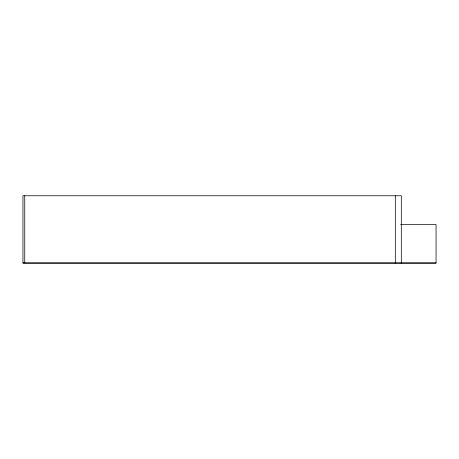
<?xml version="1.0" encoding="UTF-8"?>
<svg xmlns="http://www.w3.org/2000/svg" width="459" height="459" viewBox="0 0 459 459"><rect width="100%" height="100%" fill="white"/><g stroke="black" fill="none" stroke-linecap="round" stroke-linejoin="round"><path stroke-width="0.69" d="M400.598 224.508L436.05 224.508L436.05 263.242L22.95 263.242L22.95 195.758L401.309 195.758L401.309 263.242M22.95 262.846L436.05 262.846M395.319 195.758L395.319 263.242M24.746 195.758L24.746 262.846"/></g></svg>
